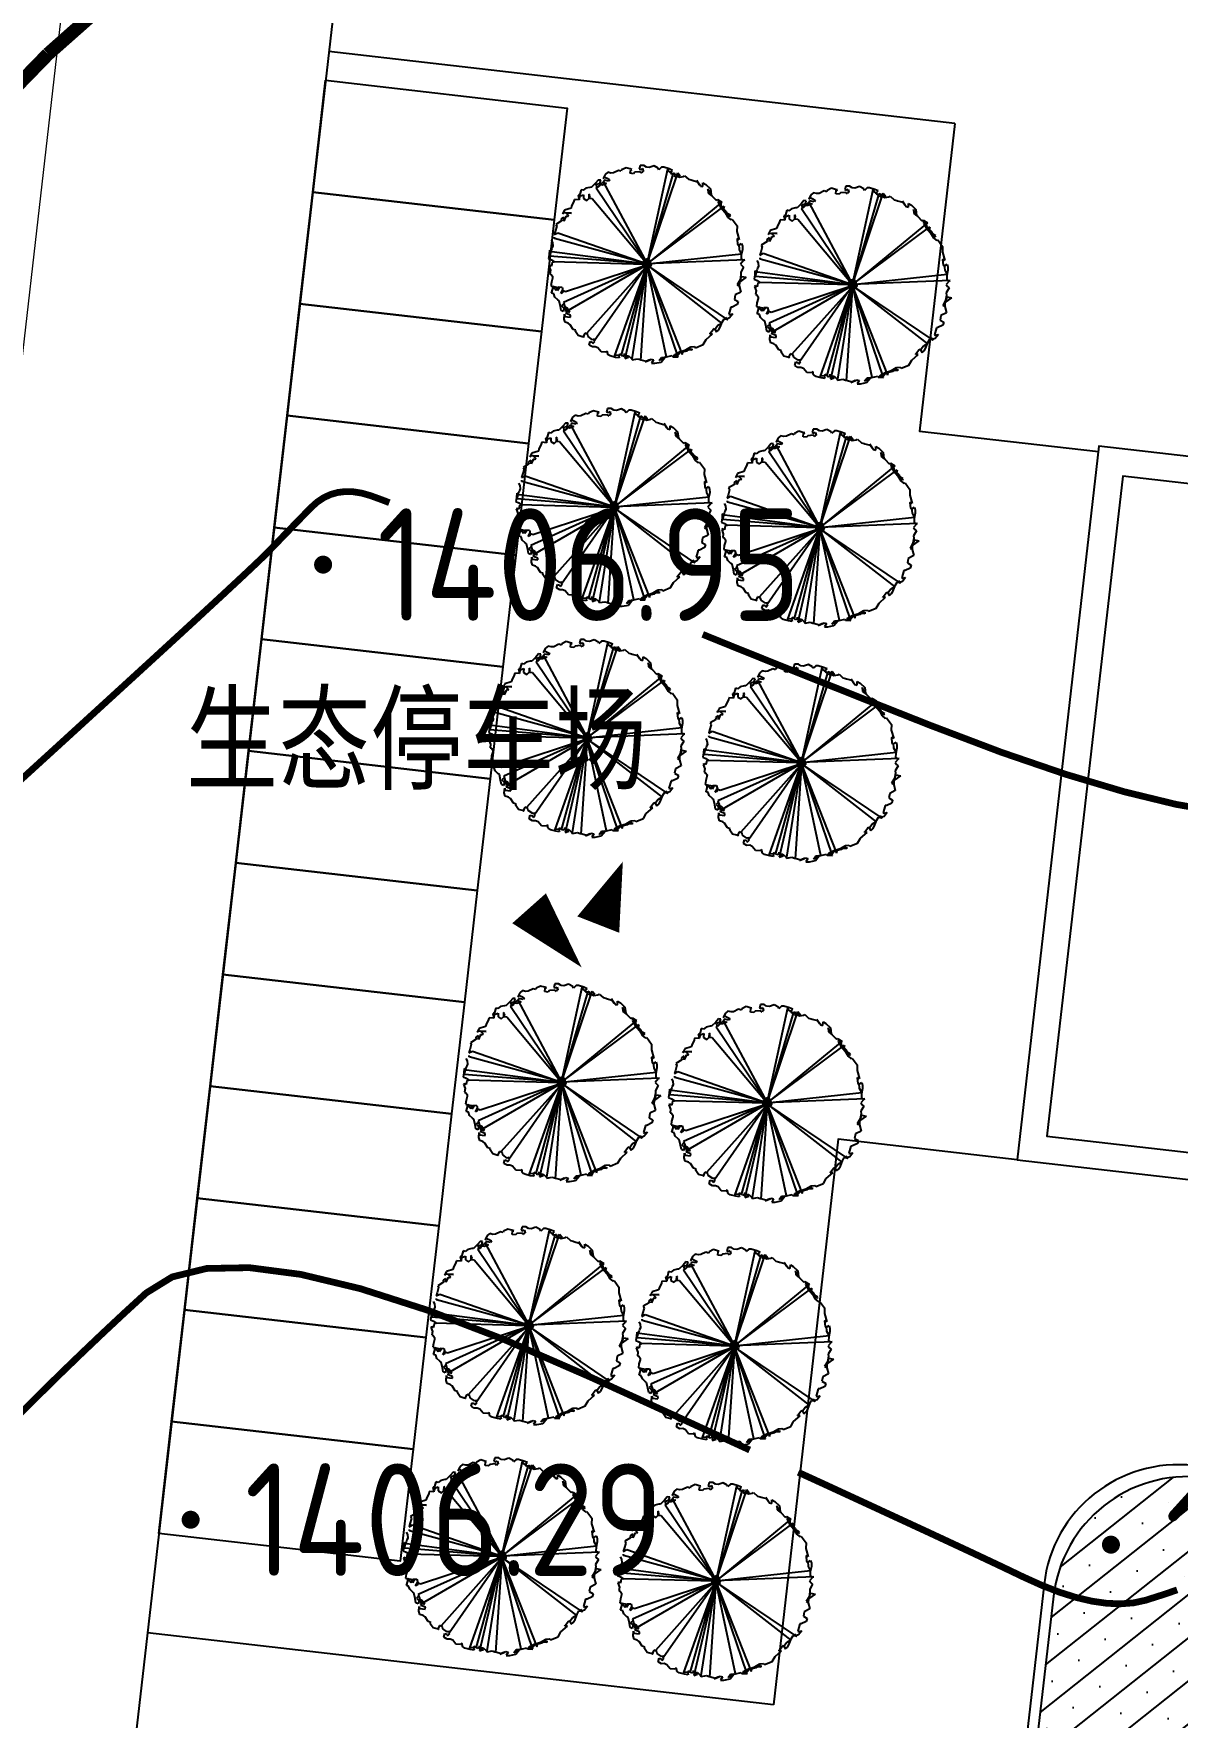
# Model space of a CAD drawing. Extents: x -2226 to 12369489, y -12501589 to 2275.
# Drawn here: x 5663938.66 to 5663964.07, y -6547822.99 to -6547785.58 of the extents above; entities that cross this region are included whole.
import ezdxf
from ezdxf.enums import TextEntityAlignment as Align

# ---------------------------------------------------------------- set-up
doc = ezdxf.new("R2010")
doc.units = 0
doc.header["$LTSCALE"] = 1000
doc.header["$MEASUREMENT"] = 0
doc.linetypes.add('DASHDOT2', pattern=[0.5, 0.25, -0.125, 0, -0.125])
doc.layers.get('0').update_dxf_attribs({"linetype": 'CONTINUOUS'})
for name, color, linetype in [('0-road', 33, 'CONTINUOUS'), ('0-tree', 93, 'CONTINUOUS'), ('DXPM', 7, 'CONTINUOUS'), ('PUB_TEXT', 7, 'CONTINUOUS'), ('WALL', 2, 'CONTINUOUS'), ('停车位', 8, 'CONTINUOUS'), ('周边地形图', 8, 'CONTINUOUS'), ('细线', 7, 'CONTINUOUS'), ('车行道', 5, 'CONTINUOUS')]:
    doc.layers.add(name, color=color, linetype=linetype)
doc.layers.add('道路红线', color=1, linetype='CONTINUOUS', lineweight=0)
doc.styles.add('HT', font='simhei.ttf', dxfattribs={"width": 0.8})
doc.styles.get("Standard").update_dxf_attribs({"font": 'GBENOR', "bigfont": 'GBCBIG'})

# ---------------------------------------------------------------- blocks, each defined once
blk = doc.blocks.new('gc090')
for points in [[(1.067, 1.447, 0, 1, 0), (0.52, 0.049, 1, 1, 0)], [(-1.016, 0.411, 1, 0, 0), (0.151, -0.902, 0, 0, 0)]]:
    blk.add_lwpolyline(points, format="xyseb")
blk = doc.blocks.new('ERE3R23')
at = {"layer": 'WALL', "color": 6, "ltscale": 10}
for p, q in [((3909157, -5838277), (3909157, -5831437)), ((3909757, -5831437), (3909157, -5831437)), ((3909757, -5838277), (3909157, -5838277))]:
    blk.add_line(p, q, dxfattribs=at)
at = {"layer": 'WALL', "ltscale": 10}
for points in [[(3909757, -5847397), (3953197, -5847397), (3953197, -5831437), (3909757, -5831437)], [(3910357, -5846797), (3952597, -5846797), (3952597, -5832037), (3910357, -5832037)]]:
    blk.add_lwpolyline(points, close=True, dxfattribs=at)
for points in [[(3910357, -5838277), (3913597, -5838277), (3913597, -5832037)], [(3910357, -5838877), (3914197, -5838877), (3914197, -5832037)]]:
    blk.add_lwpolyline(points, dxfattribs=at)
blk = doc.blocks.new('sdfasdfasdsdfasda')
at = {"layer": 'DXPM'}
h = blk.add_hatch(dxfattribs=at)
h.set_pattern_fill('SACNCR', color=60, scale=8000, angle=-6.54884, style=0)
h.paths.add_polyline_path([(6519617, -5406439), (6511899, -5405553, 0.41421), (6508576, -5408191), (6507968, -5413486), (6517177, -5414544), (6517326, -5413247), (6518816, -5413418)])
h.paths.add_polyline_path([(6518246, -5418386), (6516755, -5418215), (6516949, -5416531), (6507740, -5415473), (6507061, -5421384, 0.414217), (6509700, -5424707), (6517418, -5425593)])
h.paths.add_polyline_path([(6549229, -5412858, 0.414214), (6546591, -5409536), (6536219, -5408345), (6535418, -5415324), (6536908, -5415495), (6536759, -5416792), (6548621, -5418153)])
h.paths.add_polyline_path([(6548393, -5420140), (6536531, -5418779), (6536338, -5420463), (6534847, -5420291), (6534020, -5427499), (6544392, -5428690, 0.414214), (6547715, -5426051)])
h = blk.add_hatch(dxfattribs=at)
h.set_pattern_fill('AR-B816C', color=8, scale=200, angle=-6.54884, style=0)
h.paths.add_polyline_path([(6548860, -5418181), (6536759, -5416792), (6536908, -5415495), (6535418, -5415324), (6536246, -5408106), (6534259, -5407878), (6533431, -5415096), (6531940, -5414925), (6531792, -5416221), (6526961, -5415667), (6522144, -5415114), (6522293, -5413817), (6520803, -5413646), (6521631, -5406429), (6519644, -5406201), (6518816, -5413418), (6517326, -5413247), (6517177, -5414544), (6507968, -5413486), (6507740, -5415473), (6516949, -5416531), (6516755, -5418215), (6518246, -5418386), (6517391, -5425832), (6519378, -5426060), (6520232, -5418614), (6521723, -5418785), (6521916, -5417101), (6526733, -5417654), (6531563, -5418208), (6531370, -5419892), (6532860, -5420063), (6532006, -5427509), (6533993, -5427737), (6534847, -5420291), (6536338, -5420463), (6536531, -5418779), (6548632, -5420168)])
at = {"layer": 'DXPM', "true_color": 0xa115b7}
h = blk.add_hatch(dxfattribs=at)
h.set_pattern_fill('SACNCR', color=202, scale=8000, angle=-6.54884, style=0)
h.paths.add_polyline_path([(6534232, -5408117), (6527911, -5407391), (6521604, -5406667), (6520803, -5413646), (6522293, -5413817), (6522144, -5415114), (6526961, -5415667), (6531792, -5416221), (6531940, -5414925), (6533431, -5415096)])
h.paths.add_polyline_path([(6532860, -5420063), (6531370, -5419892), (6531563, -5418208), (6526733, -5417654), (6521916, -5417101), (6521723, -5418785), (6520232, -5418614), (6519405, -5425821), (6525712, -5426545), (6532033, -5427271)])
at = {"layer": 'DXPM', "color": 42, "flags": 128}
for points in [[(6518816, -5413418), (6519644, -5406201)], [(6520803, -5413646), (6521631, -5406429)], [(6533431, -5415096), (6534259, -5407878)], [(6535418, -5415324), (6536246, -5408106)], [(6507730, -5413459), (6517177, -5414544), (6517326, -5413247), (6518816, -5413418)], [(6520803, -5413646), (6522293, -5413817), (6522144, -5415114), (6526961, -5415667)], [(6526961, -5415667), (6531792, -5416221), (6531940, -5414925), (6533431, -5415096)], [(6535418, -5415324), (6536908, -5415495), (6536759, -5416792), (6548860, -5418181)], [(6518246, -5418386), (6516755, -5418215), (6516949, -5416531), (6507502, -5415446)], [(6526733, -5417654), (6521916, -5417101), (6521723, -5418785), (6520232, -5418614)], [(6532860, -5420063), (6531370, -5419892), (6531563, -5418208), (6526733, -5417654)], [(6517391, -5425832), (6518246, -5418386)], [(6519378, -5426060), (6520232, -5418614)], [(6548632, -5420168), (6548632, -5420168), (6536531, -5418779), (6536338, -5420463), (6534847, -5420291)], [(6532006, -5427509), (6532860, -5420063)], [(6533993, -5427737), (6534847, -5420291)]]:
    blk.add_lwpolyline(points, dxfattribs=at)
at = {"layer": '细线', "color": 62, "ltscale": 0.9}
for p, q in [((6519617, -5406439), (6511899, -5405553)), ((6527911, -5407391), (6521604, -5406667)), ((6534232, -5408117), (6527911, -5407391)), ((6546857, -5409324), (6527939, -5407153)), ((6508576, -5408191), (6507061, -5421384)), ((6546591, -5409536), (6536219, -5408345)), ((6547926, -5426317), (6549495, -5412647)), ((6548621, -5418153), (6549229, -5412858)), ((6547715, -5426051), (6548393, -5420140)), ((6509700, -5424707), (6517418, -5425593)), ((6519405, -5425821), (6525712, -5426545)), ((6525712, -5426545), (6532033, -5427271)), ((6525685, -5426784), (6544603, -5428956)), ((6534020, -5427499), (6544392, -5428690))]:
    blk.add_line(p, q, dxfattribs=at)
at = {"layer": '细线', "color": 62}
for points in [[(6511688, -5405287, 0.41421), (6508365, -5407925, 0.41421)], [(6506796, -5421596, 0.414217), (6509434, -5424918, 0.414217)]]:
    blk.add_lwpolyline(points, format="xyb", dxfattribs=at)
at = {"layer": '细线', "color": 62, "ltscale": 0.9}
for points in [[(6527939, -5407153), (6511688, -5405287)], [(6508365, -5407925), (6507795, -5412893), (6507366, -5416628), (6506796, -5421596)], [(6509434, -5424918), (6509434, -5424918), (6525685, -5426784)]]:
    blk.add_lwpolyline(points, dxfattribs=at)
for centre, start, end in [((6511557, -5408533), 83.4512, 173.4505), ((6546515, -5412305), 353.4512, 83.4512), ((6546249, -5412516), 353.4512, 83.4512), ((6510042, -5421727), 173.4505, 263.4512), ((6544734, -5425709), 263.4512, 353.4512), ((6544945, -5425975), 263.4512, 353.4512)]:
    blk.add_arc(centre, 3000, start, end, dxfattribs=at)
blk = doc.blocks.new('wqeqweq')
at = {"layer": '0-tree', "color": 76}
for p, q in [((163905, -121939), (163812, -122021)), ((163967, -121939), (163905, -121939)), ((164050, -121836), (163967, -121908)), ((163967, -121908), (163967, -121939)), ((164143, -121836), (164050, -121836)), ((164184, -121836), (164143, -121836)), ((164163, -121856), (164184, -121836)), ((164174, -121929), (164163, -121856)), ((164246, -121918), (164174, -121929)), ((164266, -121877), (164246, -121918)), ((164380, -121836), (164266, -121877)), ((164421, -121681), (164339, -121702)), ((164339, -121702), (164339, -121784)), ((164339, -121784), (164390, -121784)), ((164421, -121856), (164380, -121836)), ((164390, -121784), (164411, -121753)), ((164411, -121753), (164442, -121815)), ((164483, -121702), (164421, -121681)), ((164442, -121815), (164421, -121825)), ((164421, -121825), (164421, -121856)), ((164545, -121691), (164483, -121702)), ((164638, -121629), (164545, -121691)), ((164741, -121650), (164638, -121629)), ((164762, -121681), (164741, -121650)), ((164803, -121609), (164762, -121681)), ((164855, -121598), (164803, -121609)), ((164979, -121598), (164855, -121598)), ((165084, -123763), (164948, -121609)), ((164948, -121609), (164969, -121650)), ((164969, -121650), (165031, -121660)), ((165062, -121609), (164979, -121598)), ((165031, -121660), (165062, -121691)), ((165041, -121640), (165062, -121609)), ((165041, -121691), (165041, -121640)), ((165092, -121681), (165041, -121691)), ((165062, -121691), (165092, -121691)), ((165084, -123763), (165185, -121629)), ((165092, -121691), (165084, -123763)), ((165123, -121660), (165092, -121681)), ((165154, -121691), (165123, -121660)), ((165144, -121733), (165154, -121691)), ((165185, -121629), (165258, -121681)), ((165258, -121681), (165196, -121702)), ((165196, -121702), (165247, -121712)), ((165247, -121712), (165330, -121671)), ((165330, -121671), (165351, -121650)), ((165351, -121650), (165454, -121702)), ((165454, -121702), (165516, -121702)), ((165516, -121702), (165536, -121702)), ((165536, -121702), (165660, -121702)), ((165722, -121753), (165640, -121681)), ((165640, -121681), (165733, -121753)), ((165660, -121702), (165722, -121753)), ((165733, -121753), (165753, -121774)), ((165753, -121774), (165805, -121774)), ((165805, -121774), (165784, -121691)), ((165784, -121691), (165857, -121712)), ((165857, -121712), (165980, -121774)), ((166032, -121898), (165929, -121794)), ((165929, -121794), (165960, -121877)), ((165960, -121877), (166063, -121918)), ((165980, -121774), (166032, -121898)), ((166063, -121918), (166177, -121980)), ((166177, -121980), (166197, -121960)), ((166197, -121960), (166311, -121991)), ((163533, -122269), (163492, -122352)), ((163513, -122372), (163585, -122331)), ((163585, -122259), (163533, -122269)), ((163533, -122455), (163647, -122279)), ((163585, -122331), (163585, -122259)), ((163647, -122104), (163626, -122207)), ((163626, -122207), (163647, -122166)), ((163688, -122042), (163647, -122104)), ((163647, -122166), (163709, -122176)), ((163647, -122279), (165084, -123763)), ((163730, -122290), (163647, -122352)), ((163761, -122228), (163657, -122238)), ((163657, -122238), (163657, -122269)), ((163657, -122269), (163657, -122290)), ((163657, -122290), (163730, -122290)), ((163761, -122042), (163688, -122042)), ((163709, -122176), (163771, -122187)), ((163812, -122021), (163761, -122042)), ((163771, -122187), (163761, -122228)), ((166311, -121991), (165084, -123763)), ((165084, -123763), (166383, -122063)), ((166301, -122032), (166228, -121970)), ((166228, -121970), (166228, -122021)), ((166228, -122021), (166311, -122104)), ((166332, -122094), (166301, -122032)), ((166311, -122104), (166435, -122187)), ((166466, -122166), (166332, -122094)), ((166383, -122063), (166383, -122145)), ((166383, -122145), (166466, -122187)), ((166435, -122187), (166528, -122279)), ((166486, -122197), (166466, -122166)), ((166466, -122187), (166559, -122248)), ((166569, -122218), (166486, -122197)), ((166528, -122279), (166600, -122310)), ((166559, -122248), (166569, -122218)), ((166600, -122310), (166631, -122290)), ((166631, -122290), (166776, -122403)), ((163203, -122744), (163306, -122672)), ((163224, -122682), (163203, -122744)), ((163275, -122579), (163224, -122579)), ((163224, -122579), (163224, -122682)), ((163317, -122517), (163275, -122579)), ((163306, -122672), (163327, -122754)), ((163399, -122475), (163317, -122517)), ((163430, -122465), (163399, -122475)), ((163409, -122775), (163451, -122702)), ((163451, -122651), (163420, -122630)), ((163420, -122630), (163440, -122713)), ((163492, -122352), (163430, -122465)), ((163440, -122713), (163513, -122702)), ((163451, -122702), (163451, -122651)), ((163554, -122434), (163513, -122372)), ((163513, -122702), (165084, -123763)), ((165084, -123763), (163533, -122455)), ((163585, -122393), (163554, -122434)), ((163595, -122362), (163585, -122393)), ((163647, -122352), (163595, -122362)), ((166776, -122403), (166807, -122527)), ((166807, -122527), (166910, -122692)), ((166910, -122692), (166858, -122672)), ((166858, -122672), (166858, -122692)), ((166858, -122692), (166899, -122795)), ((163120, -123033), (162996, -123115)), ((163141, -122868), (163120, -122991)), ((163120, -122991), (163120, -123033)), ((163244, -122806), (163141, -122826)), ((163141, -122826), (163141, -122868)), ((163244, -122713), (163193, -122713)), ((163193, -122713), (163244, -122806)), ((163244, -122775), (163244, -122713)), ((163327, -122754), (163409, -122775)), ((165084, -123763), (167044, -122971)), ((167147, -123084), (165084, -123763)), ((166899, -122795), (166920, -122816)), ((166920, -122816), (166982, -122754)), ((166972, -122899), (166930, -122785)), ((167044, -122971), (166972, -122899)), ((166982, -122754), (167013, -122806)), ((167013, -122806), (167034, -122878)), ((167034, -122878), (167044, -123002)), ((167044, -123002), (167065, -123084)), ((167065, -123084), (167127, -123095)), ((167127, -123095), (167147, -123084)), ((162996, -123363), (162893, -123476)), ((162996, -123115), (162976, -123208)), ((162976, -123208), (162986, -123177)), ((163017, -123270), (162976, -123322)), ((162976, -123322), (162996, -123363)), ((162986, -123177), (163162, -123136)), ((163048, -123353), (163017, -123270)), ((163162, -123136), (163038, -123167)), ((163038, -123167), (163110, -123208)), ((163058, -123260), (163048, -123353)), ((163100, -123239), (163058, -123239)), ((163058, -123239), (163058, -123260)), ((163110, -123208), (163100, -123239)), ((167127, -123105), (167085, -123198)), ((167085, -123198), (167127, -123229)), ((167127, -123229), (167168, -123249)), ((167168, -123249), (167137, -123373)), ((167137, -123373), (167158, -123425)), ((167158, -123425), (167168, -123538)), ((167281, -123445), (167168, -123590)), ((167178, -123456), (167281, -123445)), ((167178, -123559), (167178, -123456)), ((162893, -123476), (162924, -123507)), ((162924, -123507), (162924, -123631)), ((162924, -123631), (162924, -123703)), ((162924, -123703), (162986, -123641)), ((162955, -123786), (162945, -123755)), ((165084, -123763), (162955, -123786)), ((165084, -123763), (162955, -124188)), ((162976, -124075), (165084, -123763)), ((162986, -123641), (165084, -123763)), ((165041, -123788), (163065, -124290)), ((163513, -124849), (165084, -123788)), ((165084, -123788), (163533, -125096)), ((163647, -125272), (165084, -123788)), ((165106, -123778), (164211, -125622)), ((165078, -123825), (164426, -125734)), ((165084, -123788), (164948, -125942)), ((165092, -125860), (165084, -123788)), ((165084, -123788), (165185, -125922)), ((166311, -125561), (165084, -123788)), ((165084, -123788), (166383, -125488)), ((167147, -124467), (165084, -123788)), ((165084, -123788), (167044, -124580)), ((165087, -123778), (165534, -125864)), ((165087, -123797), (166056, -125631)), ((165087, -123806), (165339, -125883)), ((167168, -123538), (167137, -123662)), ((167137, -123662), (167168, -123672)), ((167261, -123796), (167158, -123889)), ((167168, -123672), (167178, -123559)), ((167168, -123590), (167189, -123672)), ((167189, -123672), (167261, -123796)), ((162893, -123837), (162934, -123879)), ((162955, -124095), (162914, -124064)), ((162914, -124064), (162934, -124157)), ((162934, -123879), (162965, -123951)), ((162934, -124157), (162945, -124250)), ((162955, -124023), (162945, -124075)), ((162945, -124075), (162976, -124075)), ((162965, -123951), (162955, -123992)), ((162955, -123992), (162955, -124023)), ((162955, -124147), (162955, -124095)), ((162955, -124188), (162955, -124147)), ((167168, -124168), (167137, -124178)), ((167137, -124178), (167137, -124343)), ((167158, -123889), (167168, -123992)), ((167168, -123992), (167261, -124013)), ((167261, -124085), (167168, -124168)), ((167261, -124013), (167261, -124085)), ((162945, -124250), (163017, -124261)), ((163027, -124384), (162996, -124405)), ((162996, -124405), (163058, -124488)), ((163017, -124261), (163079, -124281)), ((163058, -124395), (163027, -124384)), ((163089, -124291), (163048, -124302)), ((163048, -124302), (163058, -124395)), ((163058, -124488), (163069, -124570)), ((163069, -124570), (163100, -124570)), ((163079, -124281), (163089, -124291)), ((163100, -124570), (163141, -124601)), ((167044, -124580), (166972, -124653)), ((167034, -124673), (167044, -124549)), ((167044, -124549), (167065, -124467)), ((167065, -124467), (167127, -124457)), ((167137, -124446), (167096, -124426)), ((167096, -124426), (167096, -124488)), ((167127, -124457), (167147, -124467)), ((167137, -124343), (167158, -124343)), ((167178, -124415), (167137, -124446)), ((167158, -124343), (167220, -124312)), ((167220, -124312), (167178, -124415)), ((163141, -124601), (163151, -124642)), ((163151, -124642), (163151, -124735)), ((163151, -124735), (163162, -124818)), ((163162, -124818), (163358, -124807)), ((163224, -124869), (163203, -124807)), ((163203, -124807), (163306, -124880)), ((163224, -124972), (163224, -124869)), ((163306, -124880), (163327, -124797)), ((163327, -124797), (163409, -124776)), ((163358, -124807), (163337, -124880)), ((163409, -124776), (163451, -124849)), ((163420, -124921), (163440, -124838)), ((163451, -124900), (163420, -124921)), ((163440, -124838), (163513, -124849)), ((163451, -124849), (163451, -124900)), ((166807, -125024), (166910, -124859)), ((166858, -124859), (166899, -124756)), ((166910, -124859), (166858, -124880)), ((166858, -124880), (166858, -124859)), ((166899, -124756), (166920, -124735)), ((166920, -124735), (166982, -124797)), ((166972, -124653), (166930, -124766)), ((166982, -124797), (167013, -124745)), ((167013, -124745), (167034, -124673)), ((163275, -124972), (163224, -124972)), ((163317, -125034), (163275, -124972)), ((163399, -125076), (163317, -125034)), ((163430, -125086), (163399, -125076)), ((163492, -125199), (163430, -125086)), ((163533, -125282), (163492, -125199)), ((163554, -125117), (163513, -125179)), ((163513, -125179), (163585, -125220)), ((163533, -125096), (163647, -125272)), ((163585, -125292), (163533, -125282)), ((163585, -125158), (163554, -125117)), ((163595, -125189), (163585, -125158)), ((163585, -125220), (163585, -125292)), ((163647, -125199), (163595, -125189)), ((163730, -125261), (163647, -125199)), ((163657, -125282), (163657, -125261)), ((163657, -125261), (163730, -125261)), ((163657, -125313), (163657, -125282)), ((163761, -125323), (163657, -125313)), ((163771, -125365), (163761, -125323)), ((166435, -125365), (166528, -125272)), ((166466, -125365), (166559, -125303)), ((166528, -125272), (166600, -125241)), ((166559, -125303), (166569, -125334)), ((166600, -125241), (166631, -125261)), ((166631, -125261), (166776, -125148)), ((166776, -125148), (166807, -125024)), ((163647, -125447), (163626, -125344)), ((163626, -125344), (163647, -125385)), ((163647, -125385), (163709, -125375)), ((163688, -125509), (163647, -125447)), ((163761, -125509), (163688, -125509)), ((163709, -125375), (163771, -125365)), ((163812, -125530), (163761, -125509)), ((163905, -125612), (163812, -125530)), ((163967, -125612), (163905, -125612)), ((163967, -125643), (163967, -125612)), ((164050, -125715), (163967, -125643)), ((164174, -125623), (164163, -125695)), ((164163, -125695), (164184, -125715)), ((164246, -125633), (164174, -125623)), ((164266, -125674), (164246, -125633)), ((164380, -125715), (164266, -125674)), ((164421, -125695), (164380, -125715)), ((164421, -125726), (164421, -125695)), ((166032, -125653), (165929, -125757)), ((165929, -125757), (165960, -125674)), ((165960, -125674), (166063, -125633)), ((165980, -125777), (166032, -125653)), ((166063, -125633), (166177, -125571)), ((166177, -125571), (166197, -125592)), ((166197, -125592), (166311, -125561)), ((166228, -125530), (166311, -125447)), ((166301, -125519), (166228, -125581)), ((166228, -125581), (166228, -125530)), ((166332, -125457), (166301, -125519)), ((166311, -125447), (166435, -125365)), ((166466, -125385), (166332, -125457)), ((166383, -125406), (166466, -125365)), ((166383, -125488), (166383, -125406)), ((166486, -125354), (166466, -125385)), ((166569, -125334), (166486, -125354)), ((164143, -125715), (164050, -125715)), ((164184, -125715), (164143, -125715)), ((164339, -125850), (164339, -125767)), ((164339, -125767), (164390, -125767)), ((164421, -125870), (164339, -125850)), ((164390, -125767), (164411, -125798)), ((164411, -125798), (164442, -125736)), ((164442, -125736), (164421, -125726)), ((164483, -125850), (164421, -125870)), ((164545, -125860), (164483, -125850)), ((164638, -125922), (164545, -125860)), ((164741, -125901), (164638, -125922)), ((164762, -125870), (164741, -125901)), ((164803, -125942), (164762, -125870)), ((164855, -125953), (164803, -125942)), ((164979, -125953), (164855, -125953)), ((164948, -125942), (164969, -125901)), ((164969, -125901), (165031, -125891)), ((165062, -125942), (164979, -125953)), ((165031, -125891), (165062, -125860)), ((165092, -125870), (165041, -125860)), ((165041, -125860), (165041, -125911)), ((165041, -125911), (165062, -125942)), ((165062, -125860), (165092, -125860)), ((165123, -125891), (165092, -125870)), ((165154, -125860), (165123, -125891)), ((165144, -125819), (165154, -125860)), ((165185, -125922), (165258, -125870)), ((165196, -125850), (165247, -125839)), ((165258, -125870), (165196, -125850)), ((165247, -125839), (165330, -125880)), ((165330, -125880), (165351, -125901)), ((165351, -125901), (165454, -125850)), ((165454, -125850), (165516, -125850)), ((165516, -125850), (165536, -125850)), ((165536, -125850), (165660, -125850)), ((165722, -125798), (165640, -125870)), ((165640, -125870), (165733, -125798)), ((165660, -125850), (165722, -125798)), ((165733, -125798), (165753, -125777)), ((165753, -125777), (165805, -125777)), ((165805, -125777), (165784, -125860)), ((165784, -125860), (165857, -125839)), ((165857, -125839), (165980, -125777))]:
    blk.add_line(p, q, dxfattribs=at)
for centre, radius in [((165078, -123769), 85.9), ((165069, -123732), 75.1), ((165056, -123787), 34.9), ((165106, -123778), 75.1), ((165083, -123767), 42.8)]:
    blk.add_circle(centre, radius, dxfattribs=at)

msp = doc.modelspace()

# ---------------------------------------------------------------- linework, layer by layer
at = {"layer": '0-road', "linetype": 'Continuous', "ltscale": 5}
for p, q in [((5663959.128, -6547787.576), (5663945.219, -6547785.979)), ((5663955.094, -6547822.714), (5663941.185, -6547821.117))]:
    msp.add_line(p, q, dxfattribs=at)
for points in [[(5663959.128, -6547787.576), (5663958.343, -6547794.411), (5663962.317, -6547794.867)], [(5663960.51, -6547810.604), (5663956.537, -6547810.148), (5663955.094, -6547822.714)]]:
    msp.add_lwpolyline(points, dxfattribs=at)
at = {"layer": '停车位', "color": 8}
for points in [[(5663945.146, -6547786.616), (5663950.511, -6547787.232), (5663950.226, -6547789.716), (5663944.861, -6547789.1)], [(5663944.861, -6547789.1), (5663950.226, -6547789.716), (5663949.941, -6547792.199), (5663944.576, -6547791.583)], [(5663944.576, -6547791.583), (5663949.941, -6547792.199), (5663949.655, -6547794.683), (5663944.291, -6547794.067)], [(5663944.576, -6547791.583), (5663949.941, -6547792.199), (5663949.655, -6547794.683), (5663944.291, -6547794.067)], [(5663944.291, -6547794.067), (5663949.655, -6547794.683), (5663949.37, -6547797.167), (5663944.006, -6547796.551)], [(5663944.006, -6547796.551), (5663949.37, -6547797.167), (5663949.085, -6547799.65), (5663943.72, -6547799.034)], [(5663943.72, -6547799.034), (5663949.085, -6547799.65), (5663948.8, -6547802.134), (5663943.435, -6547801.518)], [(5663943.435, -6547801.518), (5663948.8, -6547802.134), (5663948.515, -6547804.618), (5663943.15, -6547804.002)], [(5663943.435, -6547801.518), (5663948.8, -6547802.134), (5663948.515, -6547804.618), (5663943.15, -6547804.002)], [(5663943.15, -6547804.002), (5663948.515, -6547804.618), (5663948.23, -6547807.101), (5663942.865, -6547806.485)], [(5663942.865, -6547806.485), (5663948.23, -6547807.101), (5663947.945, -6547809.585), (5663942.58, -6547808.969)], [(5663942.58, -6547808.969), (5663947.945, -6547809.585), (5663947.66, -6547812.069), (5663942.295, -6547811.453)], [(5663942.295, -6547811.453), (5663947.66, -6547812.069), (5663947.374, -6547814.552), (5663942.01, -6547813.937)], [(5663942.295, -6547811.453), (5663947.66, -6547812.069), (5663947.374, -6547814.552), (5663942.01, -6547813.937)], [(5663942.01, -6547813.937), (5663947.374, -6547814.552), (5663947.089, -6547817.036), (5663941.725, -6547816.42)], [(5663941.725, -6547816.42), (5663947.089, -6547817.036), (5663946.804, -6547819.52), (5663941.439, -6547818.904)]]:
    msp.add_lwpolyline(points, close=True, dxfattribs=at)
at = {"layer": '周边地形图'}
for points, const_width in [([(5663938.977, -6547786.033), (5663944.046, -6547781.542), (5663950.137, -6547779.407), (5663955.851, -6547779.435)], 0.3), ([(5663936.408, -6547788.677), (5663937.518, -6547787.533), (5663938.837, -6547786.177), (5663938.977, -6547786.033)], 0.3), ([(5663937.91, -6547802.583), (5663939.211, -6547801.396), (5663940.353, -6547800.352), (5663941.336, -6547799.452), (5663942.161, -6547798.694), (5663942.826, -6547798.08), (5663943.332, -6547797.609), (5663943.68, -6547797.28), (5663943.868, -6547797.095), (5663943.978, -6547796.98), (5663944.091, -6547796.863), (5663944.207, -6547796.743), (5663944.325, -6547796.621), (5663944.446, -6547796.496), (5663944.57, -6547796.369), (5663944.696, -6547796.239), (5663944.825, -6547796.107), (5663944.96, -6547795.986), (5663945.103, -6547795.891), (5663945.254, -6547795.82), (5663945.414, -6547795.775), (5663945.582, -6547795.754), (5663945.758, -6547795.759), (5663945.943, -6547795.788), (5663946.136, -6547795.843), (5663946.361, -6547795.924), (5663946.562, -6547796.001)], 0.15), ([(5663953.524, -6547798.928), (5663954.219, -6547799.21), (5663955.548, -6547799.744), (5663957.003, -6547800.324), (5663958.584, -6547800.95), (5663960.158, -6547801.547), (5663961.593, -6547802.038), (5663962.887, -6547802.424), (5663964.042, -6547802.705), (5663965.057, -6547802.881), (5663965.933, -6547802.951), (5663966.668, -6547802.916), (5663967.264, -6547802.776), (5663967.899, -6547802.545), (5663968.751, -6547802.238), (5663969.82, -6547801.855), (5663969.887, -6547801.832)], 0.15), ([(5663936.2, -6547818.677), (5663936.537, -6547818.238), (5663937.026, -6547817.647), (5663937.48, -6547817.145), (5663937.921, -6547816.69), (5663938.367, -6547816.236), (5663938.819, -6547815.785), (5663939.276, -6547815.336), (5663939.739, -6547814.889), (5663940.207, -6547814.444), (5663940.681, -6547814.001), (5663941.161, -6547813.561), (5663941.737, -6547813.206), (5663942.501, -6547813.018), (5663943.452, -6547813), (5663944.592, -6547813.149), (5663945.919, -6547813.467), (5663947.434, -6547813.953), (5663949.136, -6547814.607), (5663951.026, -6547815.43), (5663952.913, -6547816.292), (5663954.568, -6547817.051)], 0.15), ([(5663955.647, -6547817.547), (5663956.1, -6547817.754), (5663957.4, -6547818.354), (5663958.505, -6547818.865), (5663959.415, -6547819.289), (5663960.129, -6547819.625), (5663960.648, -6547819.873), (5663961.059, -6547820.059), (5663961.45, -6547820.211), (5663961.82, -6547820.328), (5663962.17, -6547820.41), (5663962.499, -6547820.458), (5663962.808, -6547820.47), (5663963.097, -6547820.448), (5663963.365, -6547820.39), (5663963.767, -6547820.262), (5663964.066, -6547820.16)], 0.15)]:
    msp.add_lwpolyline(points, dxfattribs=dict(at, const_width=const_width))
at = {"layer": '周边地形图', "const_width": 0.2, "flags": 128}
for points in [[(5663944.99, -6547797.378, 1), (5663945.19, -6547797.378, 1)], [(5663942.047, -6547818.601, 1), (5663942.247, -6547818.601, 1)], [(5663962.494, -6547819.155, 1), (5663962.694, -6547819.155, 1)]]:
    msp.add_lwpolyline(points, format="xyb", close=True, dxfattribs=at)
at = {"layer": '车行道', "color": 5}
msp.add_lwpolyline([(5663934.568, -6547940.141), (5664062.571, -6547954.835, 0.414214), (5664070.324, -6547948.679), (5664090.293, -6547774.732, 0.414214), (5664084.137, -6547766.979), (5663956.133, -6547752.284, 0.414214), (5663948.381, -6547758.44), (5663928.412, -6547932.388, 0.414214)], format="xyb", close=True, dxfattribs=at)
at = {"layer": '道路红线', "linetype": 'DASHDOT2', "ltscale": 25}
msp.add_line((5663943.617, -6547747.324), (5663916.474, -6547983.762), dxfattribs=at)

# ---------------------------------------------------------------- block references
at = {"xscale": 0.00100000027785459, "yscale": 0.001000000163912773, "zscale": 0.001, "rotation": 173.451181977391}
msp.add_blockref('ERE3R23', (5667222.837, -6554054.853), dxfattribs=at)
at = {"layer": '0-road', "xscale": 0.001000000166595089, "yscale": 0.001000000163912773, "zscale": 0.001, "rotation": 344.1109033466107}
for p in [(5663827.394, -6547626.464), (5663831.962, -6547626.921), (5663826.668, -6547631.863), (5663831.236, -6547632.32), (5663826.066, -6547636.994), (5663830.825, -6547637.542), (5663825.497, -6547644.648), (5663830.064, -6547645.105), (5663824.771, -6547650.047), (5663829.338, -6547650.504), (5663824.168, -6547655.178), (5663828.927, -6547655.726)]:
    msp.add_blockref('wqeqweq', p, dxfattribs=at)
at = {"layer": '周边地形图', "color": 8, "zscale": 0.001}
msp.add_blockref('gc090', (5663950.683, -6547805.425), dxfattribs=at)
at = {"layer": '细线', "color": 7, "xscale": 0.001000000163912773, "yscale": 0.001000000163912773, "zscale": 0.001}
msp.add_blockref('sdfasdfasdsdfasda', (5657452.742, -6542412.11), dxfattribs=at)

# ---------------------------------------------------------------- texts
at = {"layer": 'PUB_TEXT', "style": 'HT', "width": 0.8}
msp.add_text('生态停车场', height=1.8776, dxfattribs=at).set_placement((5663942.043, -6547802.182))
at = {"layer": '周边地形图'}
for s, p in [('1406.95', (5663946.29, -6547797.378)), ('1406.29', (5663943.347, -6547818.601)), ('1406.55', (5663963.794, -6547819.155))]:
    msp.add_text(s, height=2.5, dxfattribs=at).set_placement(p, align=Align.MIDDLE_LEFT)

doc.saveas('drawing.dxf')
